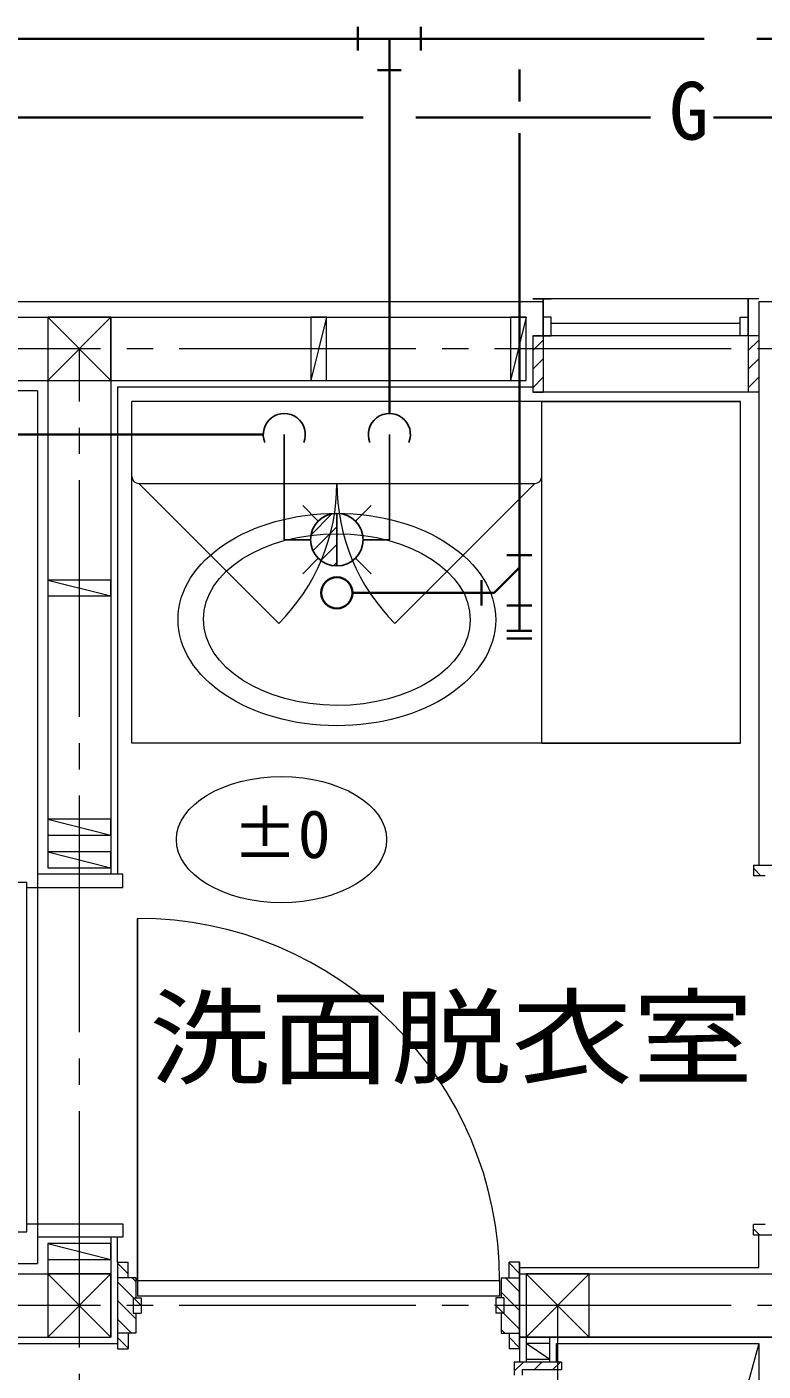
# Model space of a CAD drawing. Units: millimetres, scale not verified. Extents: x -10000 to 10000, y -6925 to 6925.
# Drawn here: x 4565 to 5966, y 2906 to 5463 of the extents above; entities that cross this region are included whole.
import ezdxf
from ezdxf.enums import TextEntityAlignment as Align

# ---------------------------------------------------------------- set-up
doc = ezdxf.new("R2010")
doc.units = ezdxf.units.MM
doc.header["$LTSCALE"] = 50
doc.linetypes.add('CHAIN2', pattern=[12, 9, -1, 1, -1])
for name, color, linetype, lineweight in [('1-0', 5, 'CHAIN2', 9), ('1-1', 5, 'Continuous', 9), ('1-2', 5, 'Continuous', 9), ('1-3', 5, 'Continuous', 9), ('1-6', 5, 'Continuous', 9), ('1-A', 5, 'Continuous', 9), ('1-B', 5, 'Continuous', 9), ('7-1_給水', 4, 'Continuous', 35), ('7-2_給湯', 6, 'Continuous', 35), ('7-3_ガス', 2, 'Continuous', 35), ('7-4_排水', 3, 'Continuous', 35), ('7-B_記号', 7, 'Continuous', 25)]:
    doc.layers.add(name, color=color, linetype=linetype, lineweight=lineweight)
doc.styles.add('ＭＳ ゴシック', font='')
doc.styles.get('ＭＳ ゴシック').set_extended_font_data('MS Gothic')

msp = doc.modelspace()

# ---------------------------------------------------------------- linework, layer by layer
at = {"layer": '1-0'}
for p, q in [((8305.49, 3030.63), (-4434.51, 3030.63)), ((5575.49, 1665.63), (5575.49, 3030.63))]:
    msp.add_line(p, q, dxfattribs=at)
for points in [[(-4434.51, -4249.37), (4665.49, -4249.37), (4665.49, 4850.63)], [(8305.49, -3339.37), (8305.49, 4850.63), (115.49, 4850.63)]]:
    msp.add_lwpolyline(points, dxfattribs=at)
at = {"layer": '1-1'}
for p, q in [((4145.49, 4940.63), (5547.99, 4940.63)), ((5957.99, 4940.63), (5957.99, 3868.13)), ((5957.99, 4940.63), (6912.99, 4940.63)), ((4737.99, 4778.13), (4737.99, 3850.95)), ((4737.99, 4778.13), (5527.99, 4778.13)), ((4737.99, 3113.13), (4737.99, 3160.87)), ((5957.99, 3103.13), (5957.99, 3164.88)), ((5502.99, 3103.13), (5957.99, 3103.13)), ((5502.99, 2970.63), (5502.99, 2923.13)), ((2772.99, 2958.13), (4737.99, 2958.13)), ((5957.99, 2958.13), (5957.99, 1738.13))]:
    msp.add_line(p, q, dxfattribs=at)
msp.add_lwpolyline([(5572.99, 2923.13), (5572.99, 2958.13), (5957.99, 2958.13)], dxfattribs=at)
at = {"layer": '1-2'}
for p, q in [((4177.99, 4910.63), (5515.49, 4910.63)), ((4207.99, 4910.63), (4605.49, 4910.63)), ((4605.49, 4910.63), (4605.49, 3863.45)), ((4725.49, 4910.63), (4605.49, 4790.63)), ((4725.49, 4790.63), (4605.49, 4910.63)), ((4725.49, 4910.63), (4725.49, 3850.95)), ((5135.49, 4910.63), (5105.49, 4910.63)), ((5105.49, 4910.63), (5105.49, 4790.63)), ((5135.49, 4910.63), (5105.49, 4790.63)), ((5135.49, 4790.63), (5135.49, 4910.63)), ((5515.49, 4910.63), (5485.49, 4910.63)), ((5485.49, 4910.63), (5485.49, 4790.63)), ((5515.49, 4910.63), (5485.49, 4790.63)), ((5515.49, 4790.63), (5515.49, 4910.63)), ((4177.99, 4790.63), (5515.49, 4790.63)), ((4207.99, 4790.63), (4605.49, 4790.63)), ((5105.49, 4790.63), (5135.49, 4790.63)), ((5485.49, 4790.63), (5515.49, 4790.63)), ((4605.49, 4410.63), (4605.49, 4380.63)), ((4725.49, 4410.63), (4605.49, 4410.63)), ((4605.49, 4410.63), (4725.49, 4380.63)), ((4725.49, 4380.63), (4725.49, 4410.63)), ((4605.49, 4380.63), (4725.49, 4380.63)), ((4605.49, 3955.63), (4605.49, 3925.63)), ((4725.49, 3955.63), (4605.49, 3955.63)), ((4605.49, 3955.63), (4725.49, 3925.63)), ((4725.49, 3925.63), (4725.49, 3955.63)), ((4605.49, 3925.63), (4725.49, 3925.63)), ((4605.49, 3893.45), (4605.49, 3863.45)), ((4725.49, 3893.45), (4605.49, 3893.45)), ((4605.49, 3893.45), (4725.49, 3863.45)), ((4725.49, 3863.45), (4725.49, 3893.45)), ((4605.49, 3863.45), (4725.49, 3863.45)), ((4605.49, 3148.37), (4605.49, 3118.37)), ((4605.49, 3148.37), (4605.49, 2970.63)), ((4725.49, 3148.37), (4605.49, 3148.37)), ((4605.49, 3148.37), (4725.49, 3118.37)), ((4725.49, 3160.87), (4725.49, 2970.63)), ((4725.49, 3118.37), (4725.49, 3148.37)), ((4605.49, 3118.37), (4725.49, 3118.37)), ((2785.49, 3090.63), (4725.49, 3090.63)), ((4725.49, 3090.63), (4605.49, 2970.63)), ((4725.49, 2970.63), (4605.49, 3090.63)), ((5502.99, 3090.63), (6090.49, 3090.63)), ((5515.49, 3090.63), (5515.49, 2923.13)), ((5635.49, 2970.63), (5515.49, 3090.63)), ((2785.49, 2970.63), (4725.49, 2970.63)), ((5502.99, 2970.63), (6562.99, 2970.63)), ((6682.99, 2970.63), (5502.99, 2970.63)), ((5515.49, 2970.63), (5635.49, 2970.63)), ((5560.49, 2923.13), (5560.49, 2970.63)), ((5560.49, 2958.13), (5515.49, 2958.13)), ((5560.49, 2928.13), (5515.49, 2958.13)), ((5560.49, 2928.13), (5515.49, 2928.13))]:
    msp.add_line(p, q, dxfattribs=at)
for points in [[(4605.49, 4790.63), (4725.49, 4790.63), (4725.49, 4910.63), (4605.49, 4910.63)], [(4605.49, 2970.63), (4725.49, 2970.63), (4725.49, 3090.63), (4605.49, 3090.63)]]:
    msp.add_lwpolyline(points, close=True, dxfattribs=at)
for points in [[(5635.49, 3090.63), (5515.49, 3090.63), (5515.49, 2970.63)], [(5635.49, 2970.63), (5635.49, 3090.63), (5515.49, 2970.63)]]:
    msp.add_lwpolyline(points, dxfattribs=at)
at = {"layer": '1-3'}
for p, q in [((5527.99, 4945.63), (5562.99, 4945.63)), ((5957.99, 4945.63), (5527.99, 4945.63)), ((5547.99, 4875.63), (5547.99, 4945.63)), ((5547.99, 4945.63), (5547.99, 4768.13)), ((5922.99, 4945.63), (5562.99, 4945.63)), ((5937.99, 4875.63), (5937.99, 4945.63)), ((5937.99, 4945.63), (5937.99, 4768.13)), ((5922.99, 4898.63), (5562.99, 4898.63)), ((5527.99, 4875.63), (5562.99, 4875.63)), ((5527.99, 4875.63), (5527.99, 4768.13)), ((5957.99, 4875.63), (5527.99, 4875.63)), ((5527.99, 4847.23), (5547.99, 4867.23)), ((5922.99, 4875.63), (5562.99, 4875.63)), ((5937.99, 4847.23), (5957.99, 4867.23)), ((5957.99, 4875.63), (5957.99, 4768.13)), ((5527.99, 4811.88), (5547.99, 4831.88)), ((5937.99, 4811.88), (5957.99, 4831.88)), ((5527.99, 4776.52), (5547.99, 4796.52)), ((5937.99, 4776.52), (5957.99, 4796.52)), ((5527.99, 4768.13), (5547.99, 4768.13)), ((5957.99, 4768.13), (5527.99, 4768.13)), ((5937.99, 4768.13), (5547.99, 4768.13)), ((5947.99, 3868.13), (5947.99, 3848.13)), ((5947.99, 3868.13), (6047.99, 3868.13)), ((5947.99, 3862.41), (5962.27, 3848.13)), ((4747.99, 3850.95), (4585.49, 3850.95)), ((4747.99, 3825.95), (4747.99, 3850.95)), ((5970.49, 3848.13), (5947.99, 3848.13)), ((4585.49, 3825.95), (4747.99, 3825.95)), ((4775.99, 3078.13), (4775.99, 3767.13)), ((4775.99, 3767.13), (4775.99, 3048.13)), ((4585.49, 3185.87), (4747.99, 3185.87)), ((4747.99, 3185.87), (4747.99, 3160.87)), ((5947.99, 3164.88), (5947.99, 3184.88)), ((5970.49, 3184.88), (5947.99, 3184.88)), ((5947.99, 3176.31), (5959.42, 3164.88)), ((4747.99, 3160.87), (4585.49, 3160.87)), ((5947.99, 3164.88), (6112.99, 3164.88)), ((4737.99, 3113.13), (4737.99, 2948.13)), ((4737.99, 3113.13), (4757.99, 3113.13)), ((4737.99, 3113.13), (4737.99, 2948.13)), ((4737.99, 3110.98), (4757.99, 3090.98)), ((4757.99, 3083.13), (4757.99, 3113.13)), ((5502.99, 3113.13), (5482.99, 3113.13)), ((5482.99, 3083.13), (5482.99, 3113.13)), ((5482.99, 3111.69), (5502.99, 3091.69)), ((5502.99, 3113.13), (5502.99, 2948.13)), ((5502.99, 2948.13), (5502.99, 3113.13)), ((4772.99, 3083.13), (4737.99, 3083.13)), ((4737.99, 3075.63), (4782.99, 3030.63)), ((4765.84, 3083.13), (4772.99, 3075.98)), ((4772.99, 3083.13), (4772.99, 3045.13)), ((5467.99, 3083.13), (5467.99, 3045.13)), ((5467.99, 3083.13), (5502.99, 3083.13)), ((5476.2, 3083.13), (5502.99, 3056.34)), ((4767.99, 3045.13), (4782.99, 3045.13)), ((4767.99, 3045.13), (4767.99, 3016.13)), ((4782.99, 3045.13), (4782.99, 3016.13)), ((5472.99, 3045.13), (5457.99, 3045.13)), ((5457.99, 3045.13), (5457.99, 3016.13)), ((5467.99, 3055.98), (5502.99, 3020.98)), ((5472.99, 3045.13), (5472.99, 3016.13)), ((4737.99, 3040.27), (4772.99, 3005.27)), ((5457.99, 3030.63), (5502.99, 2985.63)), ((4737.99, 3004.91), (4764.77, 2978.13)), ((4767.99, 3016.13), (4782.99, 3016.13)), ((4772.99, 3016.13), (4772.99, 2978.13)), ((5472.99, 3016.13), (5457.99, 3016.13)), ((5467.99, 3016.13), (5467.99, 2978.13)), ((4772.99, 2978.13), (4737.99, 2978.13)), ((4737.99, 2969.56), (4757.99, 2949.56)), ((4757.99, 2978.13), (4757.99, 2948.13)), ((5467.99, 2985.27), (5475.13, 2978.13)), ((5467.99, 2978.13), (5502.99, 2978.13)), ((5482.99, 2978.13), (5482.99, 2948.13)), ((5482.99, 2970.27), (5502.99, 2950.27)), ((4737.99, 2948.13), (4757.99, 2948.13)), ((5502.99, 2948.13), (5482.99, 2948.13)), ((5492.99, 2923.13), (5492.99, 2898.13)), ((5582.99, 2923.13), (5492.99, 2923.13)), ((5492.99, 2905.98), (5510.13, 2923.13)), ((5530.49, 2908.13), (5545.49, 2923.13)), ((5565.84, 2908.13), (5580.84, 2923.13)), ((5507.99, 2908.13), (5507.99, 2898.13))]:
    msp.add_line(p, q, dxfattribs=at)
for points in [[(5562.99, 4875.63), (5562.99, 4910.63), (5547.99, 4910.63)], [(5922.99, 4875.63), (5922.99, 4910.63), (5937.99, 4910.63)], [(4775.99, 3078.13), (5464.99, 3078.13), (5464.99, 3048.13), (4775.99, 3048.13)], [(5582.99, 2923.13), (5582.99, 2908.13), (5507.99, 2908.13)]]:
    msp.add_lwpolyline(points, dxfattribs=at)
msp.add_arc((4775.99, 3078.13), 689, 0, 90, dxfattribs=at)
at = {"layer": '1-6'}
for p, q in [((4585.49, 4770.63), (2965.49, 4770.63)), ((4585.49, 4770.63), (4585.49, 3110.63)), ((5923.09, 4750.63), (4765.3, 4750.63)), ((4765.3, 4100.63), (4765.3, 4750.63)), ((5545.3, 4750.63), (5923.09, 4750.63)), ((5545.3, 4100.63), (5545.3, 4750.63)), ((5923.09, 4100.63), (5923.09, 4750.63)), ((4778.3, 4594.63), (5532.3, 4594.63)), ((4778.3, 4594.63), (5044.88, 4328.05)), ((5532.3, 4594.63), (5265.73, 4328.05)), ((5923.09, 4100.63), (4765.3, 4100.63)), ((5545.3, 4100.63), (5923.09, 4100.63)), ((4545.49, 3835.81), (4565.49, 3835.81)), ((4565.49, 3170.63), (4565.49, 3835.81)), ((4565.49, 3825.95), (4605.49, 3825.95)), ((4565.49, 3185.87), (4605.49, 3185.87)), ((4545.49, 3170.63), (4565.49, 3170.63)), ((2965.49, 3110.63), (4585.49, 3110.63))]:
    msp.add_line(p, q, dxfattribs=at)
msp.add_circle((5155.3, 4386.4), 29.75, dxfattribs=at)
for centre, radius, start, end in [((4778.3, 4607.63), 13, 180, 270), ((5532.3, 4607.63), 13, 270, 0), ((4778.3, 4594.63), 377, 315, 0), ((5532.3, 4594.63), 377, 180, 225)]:
    msp.add_arc(centre, radius, start, end, dxfattribs=at)
for major_axis, ratio in [((302.26, -0.55), 0.6684), ((253.95, -0.51), 0.6434)]:
    msp.add_ellipse((5155.3, 4335.6), major_axis=major_axis, ratio=ratio, dxfattribs=at)
at = {"layer": '1-B'}
msp.add_line((5957.99, 2958.13), (5627.99, 1738.13), dxfattribs=at)
msp.add_ellipse((5050.02, 3916.91), major_axis=(200, 0), ratio=0.6, dxfattribs=at)
at = {"layer": '7-1_給水'}
for p, q in [((5195.3, 5463.13), (5195.3, 5418.13)), ((5315.3, 5463.13), (5315.3, 5418.13)), ((-424.51, 5440.63), (5854.14, 5440.63)), ((5255.3, 5440.63), (5255.3, 4727.58)), ((5954.14, 5440.63), (6004.14, 5440.63)), ((5277.8, 5380.63), (5232.8, 5380.63))]:
    msp.add_line(p, q, dxfattribs=at)
at = {"layer": '7-2_給湯'}
msp.add_line((3486.47, 4687.58), (5015.3, 4687.58), dxfattribs=at)
at = {"layer": '7-3_ガス'}
for p, q in [((3542.63, 5290.63), (5205.3, 5290.63)), ((5752.07, 5290.63), (5305.3, 5290.63)), ((5872.07, 5290.63), (6652.98, 5290.63))]:
    msp.add_line(p, q, dxfattribs=at)
at = {"layer": '7-4_排水'}
for p, q in [((5502.61, 5321.02), (5502.61, 5381.98)), ((5502.61, 4314.4), (5502.61, 5261.02)), ((5478.61, 4458.4), (5526.61, 4458.4)), ((5430.61, 4362.4), (5430.61, 4410.4)), ((5478.61, 4362.4), (5526.61, 4362.4)), ((5478.61, 4314.4), (5526.61, 4314.4)), ((5478.61, 4299.4), (5526.61, 4299.4))]:
    msp.add_line(p, q, dxfattribs=at)
msp.add_lwpolyline([(5185.06, 4386.4), (5454.61, 4386.4), (5502.61, 4434.4)], dxfattribs=at)
msp.add_circle((5155.3, 4386.4), 29.75, dxfattribs=at)
at = {"layer": '7-B_記号'}
for p, q in [((5055.3, 4687.58), (5055.3, 4487.58)), ((5255.3, 4687.58), (5255.3, 4487.58)), ((5090.3, 4552.58), (5119.95, 4522.93)), ((5190.66, 4522.93), (5220.3, 4552.58)), ((5106.18, 4496.88), (5146, 4536.7)), ((5155.3, 4537.58), (5155.3, 4437.58)), ((5109.89, 4466.66), (5155.3, 4512.07)), ((5055.3, 4487.58), (5105.3, 4487.58)), ((5124.99, 4447.81), (5155.3, 4478.13)), ((5205.3, 4487.58), (5255.3, 4487.58)), ((5119.95, 4452.22), (5090.3, 4422.58)), ((5190.66, 4452.22), (5220.3, 4422.58)), ((5149.08, 4437.97), (5155.3, 4444.19))]:
    msp.add_line(p, q, dxfattribs=at)
msp.add_circle((5155.3, 4487.58), 50, dxfattribs=at)
for centre, start, end in [((5055.3, 4687.58), 337.9753, 202.0247), ((5255.3, 4687.58), 337.97575, 202.02425)]:
    msp.add_arc(centre, 40, start, end, dxfattribs=at)

# ---------------------------------------------------------------- texts
at = {"layer": '1-A', "style": 'ＭＳ ゴシック', "width": 1.15}
msp.add_text('洗面脱衣室', height=146.6, dxfattribs=at).set_placement((4797.99, 3423.13), align=Align.BOTTOM_LEFT)
at = {"layer": '1-B', "style": 'ＭＳ ゴシック'}
msp.add_text('±0', height=91.64, dxfattribs=at).set_placement((4956.27, 3854.41), align=Align.BOTTOM_LEFT)
at = {"layer": '7-3_ガス', "color": 7, "style": 'ＭＳ ゴシック'}
msp.add_text('G', height=110, dxfattribs=at).set_placement((5787.42, 5215.63), align=Align.BOTTOM_LEFT)

doc.saveas('drawing.dxf')
